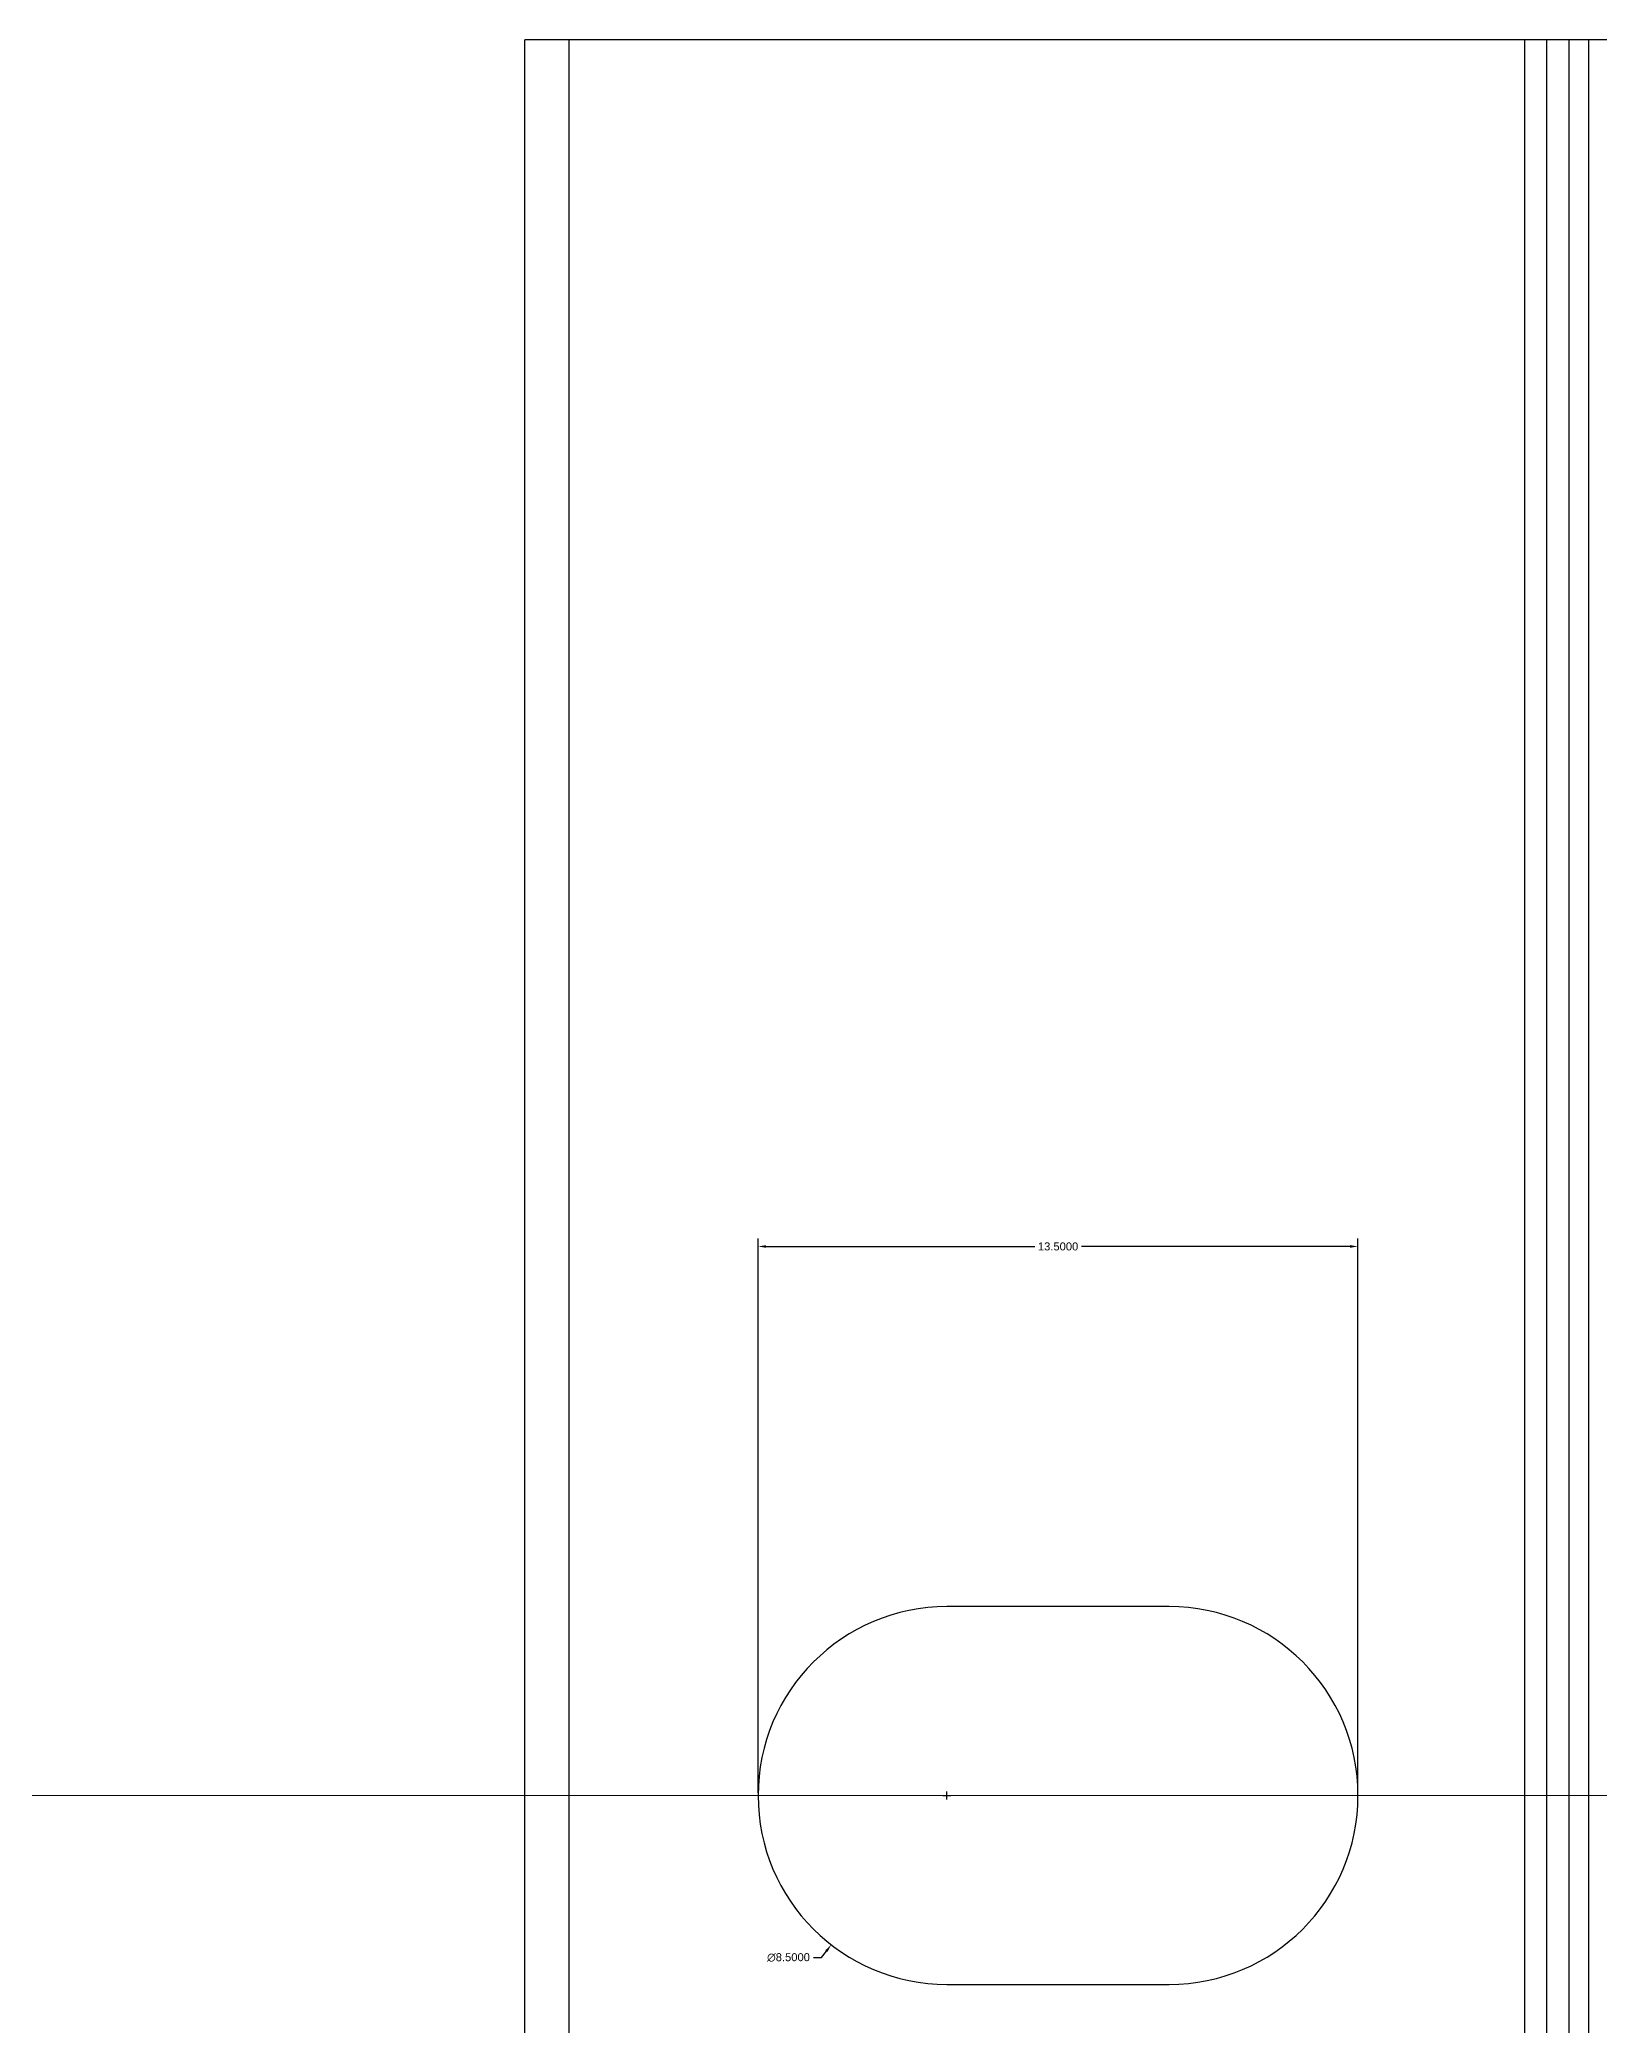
# Model space of a CAD drawing. Header units: millimetres. Extents: x 1927 to 14264, y 1863 to 5555.
# Drawn here: x 7358.33 to 7393.43, y 2033.96 to 2078.63 of the extents above; entities that cross this region are included whole.
import ezdxf

# ---------------------------------------------------------------- set-up
doc = ezdxf.new("R2010")
doc.units = ezdxf.units.MM
doc.styles.get("Standard").update_dxf_attribs({"font": 'arial.ttf'})
doc.dimstyles.get("Standard").update_dxf_attribs({"dimtxt": 0.18, "dimasz": 0.18, "dimexe": 0.18, "dimexo": 0.0625, "dimgap": 0.09, "dimtad": 0, "dimtih": 1, "dimtoh": 1, "dimdec": 4, "dimzin": 0, "dimdsep": 46, "dimtxsty": 'Standard', "dimcen": 0.09, "dimadec": 0, "dimazin": 0, "dimtfac": 1, "dimtdec": 4, "dimtofl": 0, "dimtmove": 0, "dimatfit": 3, "dimfxl": 1, "dimtolj": 1, "dimtzin": 0, "dimarcsym": 0})

# ---------------------------------------------------------------- blocks, each defined once
blk = doc.blocks.new('*D354')
at = {"color": 0, "lineweight": -2, "transparency": 16777216}
for p, q in [((7374.499, 2039.19), (7374.499, 2051.659)), ((7387.999, 2039.19), (7387.999, 2051.659)), ((7374.679, 2051.479), (7380.724, 2051.479)), ((7387.819, 2051.479), (7381.773, 2051.479))]:
    blk.add_line(p, q, dxfattribs=at)
at = {"color": 0, "transparency": 16777216}
for points in [[(7374.679, 2051.509), (7374.679, 2051.449), (7374.499, 2051.479)], [(7387.819, 2051.509), (7387.819, 2051.449), (7387.999, 2051.479)]]:
    blk.add_solid(points, dxfattribs=at)
at = {"layer": 'Defpoints', "color": 0, "transparency": 16777216}
for p in [(7387.999, 2051.479), (7374.499, 2039.127), (7387.999, 2039.127)]:
    blk.add_point(p, dxfattribs=at)
at = {"color": 0, "lineweight": 5, "transparency": 16777216, "insert": (7381.249, 2051.479), "char_height": 0.18, "attachment_point": 5}
blk.add_mtext('\\A1;13.5000', dxfattribs=at)
blk = doc.blocks.new('*D355')
at = {"color": 0, "lineweight": -2, "transparency": 16777216}
for p, q in [((7378.749, 2039.037), (7378.749, 2039.217)), ((7378.659, 2039.127), (7378.839, 2039.127)), ((7375.924, 2035.484), (7376.034, 2035.626)), ((7375.744, 2035.484), (7375.924, 2035.484))]:
    blk.add_line(p, q, dxfattribs=at)
at = {"color": 0, "transparency": 16777216}
blk.add_solid([(7376.01, 2035.645), (7376.058, 2035.608), (7376.144, 2035.769)], dxfattribs=at)
at = {"layer": 'Defpoints', "color": 0, "transparency": 16777216}
for p in [(7381.353, 2042.486), (7376.144, 2035.769)]:
    blk.add_point(p, dxfattribs=at)
at = {"color": 0, "lineweight": 5, "transparency": 16777216, "insert": (7375.182, 2035.484), "char_height": 0.18, "attachment_point": 5}
blk.add_mtext('\\A1;∅8.5000', dxfattribs=at)

msp = doc.modelspace()

# ---------------------------------------------------------------- linework, layer by layer
at = {"color": 7, "linetype": 'Continuous'}
for p, q in [((7369.24855, 1999.62717), (7369.24855, 2078.62717)), ((7416.24855, 2078.62717), (7369.24855, 2078.62717)), ((7370.24855, 1999.62717), (7370.24855, 2078.62717)), ((7391.74855, 2078.62717), (7391.74855, 1999.62717)), ((7392.24855, 1999.62717), (7392.24855, 2078.62717)), ((7392.74855, 1999.62717), (7392.74855, 2078.62717)), ((7393.19381, 1999.62717), (7393.19381, 2078.62717)), ((7383.74855, 2043.37717), (7378.74855, 2043.37717)), ((7378.74855, 2034.87717), (7383.74855, 2034.87717))]:
    msp.add_line(p, q, dxfattribs=at)
at = {"color": 1, "lineweight": 5}
msp.add_line((7308.20956, 2039.12717), (7474.02819, 2039.12717), dxfattribs=at)
at = {"color": 7, "linetype": 'Continuous'}
for centre, start, end in [((7378.74855, 2039.12717), 90, 270), ((7383.74855, 2039.12717), 270, 90)]:
    msp.add_arc(centre, 4.25, start, end, dxfattribs=at)

# ---------------------------------------------------------------- dimensions: what is measured, and where the dimension line sits
at = {"lineweight": 5}
dim = msp.add_linear_dim(base=(7387.99855, 2051.47934), p1=(7374.49855, 2039.12717), p2=(7387.99855, 2039.12717), dimstyle='Standard', dxfattribs=at)
dim.commit()
dim.dimension.update_dxf_attribs({"geometry": '*D354', "text_midpoint": (7381.24855, 2051.47934), "dimtype": 160})
dim = msp.add_diameter_dim_2p(p1=(7381.35282, 2042.48578), p2=(7376.14427, 2035.76856), dimstyle='Standard', dxfattribs=at)
dim.commit()
dim.dimension.update_dxf_attribs({"geometry": '*D355', "text_midpoint": (7375.18243, 2035.48406)})

doc.saveas('drawing.dxf')
